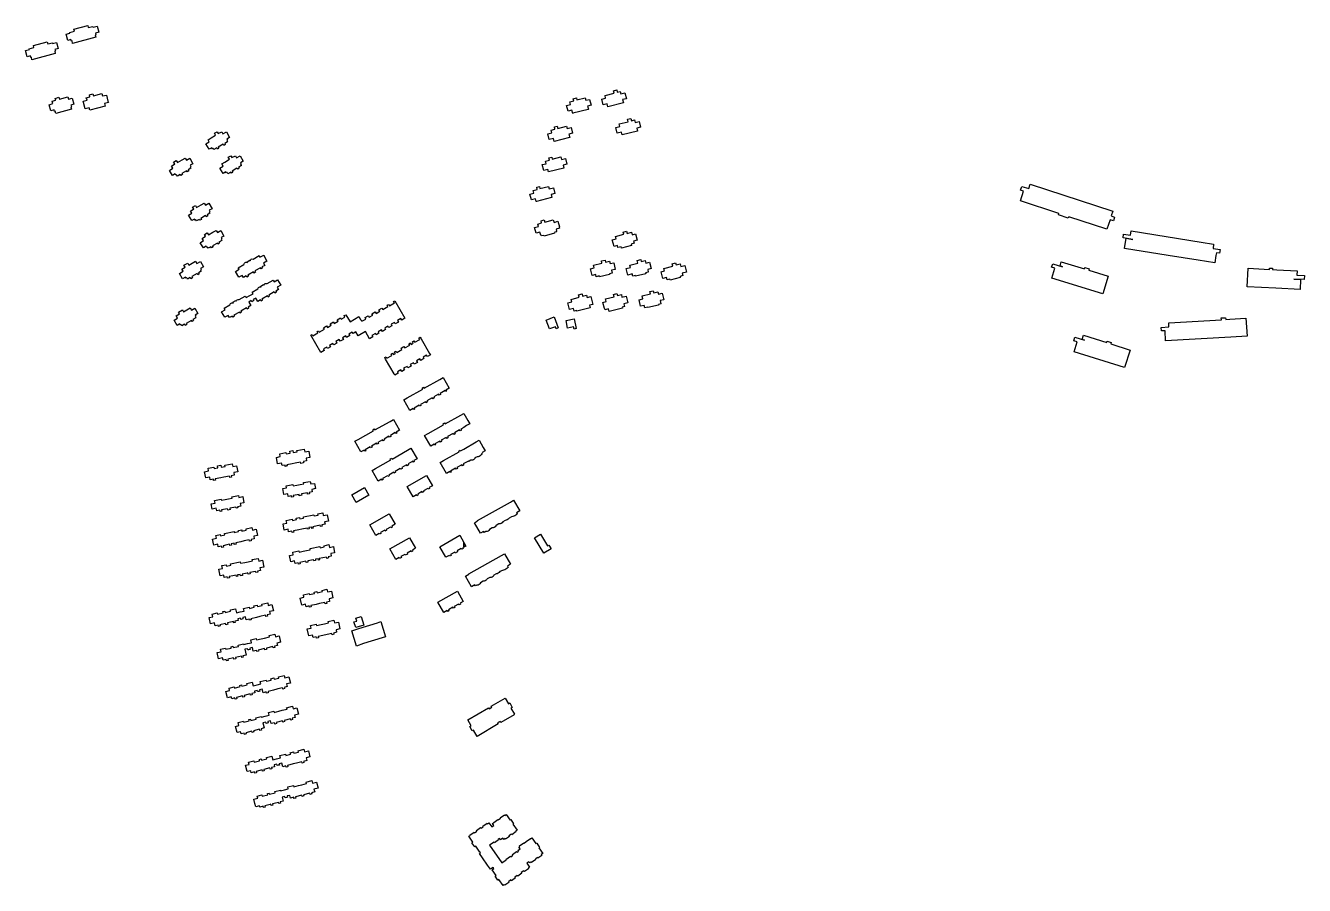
# Model space of a CAD drawing. Header units: inches. Extents: x 115195 to 116766, y 150425 to 152356.
# Drawn here: x 115600 to 116766, y 150425 to 151210 of the extents above; entities that cross this region are included whole.
import ezdxf

# ---------------------------------------------------------------- set-up
doc = ezdxf.new("R2010")
doc.units = ezdxf.units.IN
doc.header["$MEASUREMENT"] = 0
doc.layers.add('DormitoryBuilding', color=7, linetype='Continuous')

msp = doc.modelspace()

# ---------------------------------------------------------------- linework, layer by layer
at = {"layer": 'DormitoryBuilding'}
for points in [[(115643.2, 151193.6), (115642.7, 151195.8), (115642.1, 151195.7), (115641.7, 151197), (115638.9, 151196.3), (115637.3, 151201.9), (115640.8, 151202.8), (115640.6, 151203.5), (115644.9, 151204.7), (115644.5, 151206.5), (115657, 151209.8), (115657.5, 151208), (115661.8, 151209.1), (115662, 151208.4), (115665.5, 151209.4), (115667, 151203.8), (115664.1, 151203), (115664.5, 151201.6), (115663.9, 151201.5), (115664.5, 151199.3)], [(115606.2, 151178.7), (115605.6, 151180.9), (115605, 151180.8), (115604.7, 151182.1), (115601.8, 151181.3), (115600.3, 151187), (115603.9, 151187.9), (115603.7, 151188.6), (115608, 151189.8), (115607.5, 151191.6), (115620, 151194.9), (115620.5, 151193.1), (115624.8, 151194.2), (115625, 151193.5), (115628.5, 151194.4), (115630, 151188.8), (115627.1, 151188), (115627.5, 151186.7), (115626.9, 151186.6), (115627.4, 151184.3)], [(115628, 151129.5), (115627.3, 151131.6), (115626.7, 151131.5), (115626.3, 151132.8), (115623.5, 151131.9), (115621.9, 151137.5), (115625.3, 151138.6), (115624.7, 151140.8), (115627.8, 151141.7), (115627.4, 151143.4), (115630.7, 151144.4), (115631.2, 151142.8), (115638.8, 151144.9), (115639.5, 151142.7), (115642.9, 151143.7), (115644.5, 151138.1), (115641.7, 151137.3), (115642.1, 151136), (115641.5, 151135.8), (115642.1, 151133.6)], [(115652.9, 151140.8), (115656.4, 151141.7), (115655.7, 151144), (115658.9, 151144.9), (115658.5, 151146.5), (115661.8, 151147.4), (115662.4, 151145.8), (115670, 151147.7), (115670.6, 151145.6), (115674, 151146.4), (115675.5, 151140.8), (115675.9, 151139.6), (115672.4, 151138.6), (115673, 151136.4), (115658.8, 151132.6), (115658.2, 151134.8), (115654.7, 151133.9)], [(116110.6, 151143.8), (116111.1, 151141.6), (116114.7, 151142.5), (116116.1, 151137.2), (116112.7, 151136.4), (116113.5, 151133.4), (116113.3, 151133.3), (116099.5, 151129.8), (116099.3, 151129.7), (116098.6, 151132.5), (116095, 151131.6), (116093.6, 151136.9), (116097.2, 151137.8), (116096.6, 151140.1), (116100.2, 151141), (116099.7, 151143), (116102.6, 151143.8), (116103.1, 151141.9)], [(116144.8, 151142.3), (116145.6, 151139.3), (116131.4, 151135.6), (116130.7, 151138.4), (116127, 151137.5), (116125.7, 151142.8), (116129.3, 151143.7), (116128.7, 151146), (116137, 151148.1), (116136.4, 151150.3), (116139.4, 151151.1), (116139.9, 151149.1), (116142.6, 151149.7), (116143.2, 151147.5), (116146.8, 151148.4), (116148.2, 151143.1)], [(116097.7, 151116.8), (116099.1, 151111.5), (116095.7, 151110.6), (116096.5, 151107.6), (116096.3, 151107.6), (116082.4, 151104), (116082.3, 151104), (116081.6, 151106.8), (116077.9, 151105.9), (116076.6, 151111.1), (116080.1, 151112), (116079.5, 151114.3), (116083.1, 151115.2), (116082.6, 151117.3), (116085.2, 151118), (116085.7, 151116), (116093.5, 151118), (116094.1, 151115.9)], [(116159.7, 151122.4), (116161.1, 151117.1), (116157.7, 151116.3), (116158.4, 151113.6), (116158.2, 151113.6), (116144.3, 151110), (116144.2, 151110), (116143.6, 151112.4), (116139.9, 151111.5), (116138.6, 151116.7), (116142.1, 151117.6), (116141.5, 151120), (116149.9, 151122.1), (116149.3, 151124.3), (116152.3, 151125), (116152.8, 151123), (116155.5, 151123.7), (116156.1, 151121.5)], [(115767.7, 151096.9), (115764.8, 151101.8), (115767.8, 151103.6), (115766.7, 151105.6), (115769.5, 151107.3), (115773.6, 151109.8), (115772.5, 151111.6), (115775.1, 151113), (115776, 151111.3), (115779.2, 151113), (115780.3, 151110.9), (115783.5, 151112.7), (115786.3, 151107.7), (115783.8, 151106.3), (115784.4, 151105.2), (115783.8, 151104.8), (115784.4, 151103.8), (115781.9, 151102.3), (115782.4, 151101.4), (115781, 151100.5), (115780.5, 151101.5), (115776.1, 151098.9), (115776.7, 151097.9), (115775.3, 151097), (115774.6, 151098.1), (115772.1, 151096.6), (115771.5, 151097.7), (115770.8, 151097.3), (115770.2, 151098.4)], [(115753, 151083.7), (115750.5, 151082.3), (115751.1, 151081.2), (115750.4, 151080.8), (115751.1, 151079.7), (115748.5, 151078.2), (115749.1, 151077.2), (115747.7, 151076.4), (115747.1, 151077.4), (115742.7, 151074.9), (115743.3, 151073.9), (115741.8, 151073.1), (115741.3, 151074), (115738.8, 151072.5), (115738.1, 151073.6), (115737.5, 151073.3), (115736.9, 151074.4), (115734.4, 151072.9), (115731.5, 151077.7), (115734.5, 151079.6), (115733.3, 151081.6), (115736.3, 151083.5), (115735.3, 151085.2), (115737.8, 151086.8), (115738.8, 151084.9), (115743, 151087.3), (115745.9, 151088.9), (115747, 151086.9), (115750.2, 151088.7)], [(115780.5, 151074.8), (115777.4, 151079.6), (115780.5, 151081.5), (115779.3, 151083.5), (115782.1, 151085.2), (115786.2, 151087.8), (115785, 151089.6), (115787.5, 151091.1), (115788.5, 151089.3), (115791.7, 151091.1), (115792.8, 151089.1), (115796, 151090.9), (115798.8, 151086), (115796.4, 151084.5), (115797, 151083.4), (115796.4, 151083.1), (115797.1, 151082), (115794.6, 151080.5), (115795.1, 151079.6), (115793.8, 151078.7), (115793.1, 151079.6), (115788.8, 151077), (115789.4, 151075.9), (115788, 151075.1), (115787.4, 151076.1), (115784.9, 151074.6), (115784.2, 151075.7), (115783.6, 151075.3), (115783, 151076.3)], [(116089, 151087.7), (116092.6, 151088.6), (116094, 151083.3), (116090.6, 151082.4), (116091.3, 151079.8), (116091.1, 151079.8), (116077.2, 151076.2), (116077.1, 151076.2), (116076.5, 151078.6), (116072.8, 151077.7), (116071.5, 151082.9), (116075, 151083.8), (116074.4, 151086.1), (116078, 151087.1), (116077.5, 151089.1), (116080.1, 151089.8), (116080.6, 151087.8), (116088.4, 151089.9)], [(116081.6, 151061.7), (116082.9, 151056.5), (116079.5, 151055.6), (116080.1, 151053), (116079.9, 151052.9), (116066.1, 151049.4), (116066, 151049.3), (116065.3, 151051.7), (116061.7, 151050.8), (116060.3, 151056.1), (116063.9, 151057), (116063.3, 151059.3), (116066.9, 151060.2), (116066.4, 151062.3), (116068.9, 151062.9), (116069.4, 151061), (116077.3, 151063), (116077.8, 151060.8)], [(116516.3, 151065), (116591.7, 151040.6), (116590.2, 151036.2), (116593.4, 151035.1), (116592.3, 151031.7), (116589.3, 151032.7), (116586.3, 151023.9), (116551.5, 151035.4), (116551.1, 151034.1), (116542.1, 151037.1), (116542.5, 151038.4), (116507.5, 151050), (116510.4, 151058.8), (116507.7, 151059.7), (116508.8, 151063.1), (116515.1, 151061.1)], [(115770.4, 151042.7), (115767.8, 151041.3), (115768.5, 151040.2), (115767.8, 151039.8), (115768.5, 151038.7), (115765.9, 151037.2), (115766.5, 151036.2), (115765.1, 151035.4), (115764.5, 151036.4), (115760.1, 151033.9), (115760.7, 151032.9), (115759.2, 151032.1), (115758.7, 151033), (115756.2, 151031.5), (115755.5, 151032.6), (115754.9, 151032.3), (115754.3, 151033.3), (115751.8, 151031.8), (115748.9, 151036.7), (115751.9, 151038.6), (115750.7, 151040.6), (115753.7, 151042.5), (115752.7, 151044.2), (115755.2, 151045.7), (115756.2, 151043.9), (115760.4, 151046.3), (115763.3, 151047.9), (115764.4, 151045.9), (115767.6, 151047.7)], [(116082.4, 151020.9), (116082.6, 151020.3), (116073.2, 151017.7), (116073, 151018.4), (116070.8, 151017.8), (116070.5, 151018.7), (116070.2, 151018.6), (116069.4, 151021.4), (116065.9, 151020.4), (116064.5, 151025.6), (116068.1, 151026.6), (116067.5, 151028.7), (116070.9, 151029.7), (116070.4, 151031.6), (116073.3, 151032.5), (116073.9, 151030.4), (116081.5, 151032.6), (116082.2, 151030.2), (116085.7, 151031.2), (116087.2, 151026.1), (116086.8, 151026), (116087.1, 151024.9), (116084.2, 151024.1), (116084.6, 151022.7), (116084.3, 151022.6), (116084.6, 151021.5)], [(115781.1, 151017.7), (115778.6, 151016.3), (115779.2, 151015.2), (115778.6, 151014.9), (115779.2, 151013.7), (115776.7, 151012.3), (115777.3, 151011.2), (115775.8, 151010.4), (115775.2, 151011.4), (115770.8, 151008.9), (115771.4, 151007.9), (115769.9, 151007.1), (115769.4, 151008), (115766.9, 151006.6), (115766.3, 151007.6), (115765.7, 151007.3), (115765, 151008.4), (115762.6, 151006.9), (115759.6, 151011.7), (115762.7, 151013.6), (115761.4, 151015.6), (115764.5, 151017.5), (115763.4, 151019.2), (115765.9, 151020.8), (115767, 151018.9), (115771.2, 151021.3), (115774, 151022.9), (115775.2, 151020.9), (115778.3, 151022.7)], [(116156.4, 151019.8), (116157.9, 151014.1), (116154.8, 151013.2), (116155.4, 151011.2), (116152.5, 151010.4), (116152.8, 151009.2), (116143.7, 151006.7), (116143.3, 151008), (116140.5, 151007.3), (116140, 151009.1), (116136.9, 151008.3), (116135.3, 151014.2), (116138.8, 151015.2), (116138.3, 151017.3), (116146, 151019.4), (116145.4, 151021.4), (116148.3, 151022.2), (116148.8, 151020.2), (116152.9, 151021.3), (116153.5, 151019)], [(116608.6, 151022.5), (116672.3, 151012.2), (116683.7, 151010.4), (116683.1, 151006.5), (116689.5, 151005.5), (116688.9, 151002), (116686.2, 151002.5), (116685.8, 151000), (116684.7, 150993.2), (116669.6, 150995.6), (116642.1, 151000), (116602.3, 151006.4), (116603.8, 151015.7), (116610.1, 151014.7), (116601.1, 151016.1), (116601.6, 151019.6), (116608, 151018.6)], [(115817.6, 151000), (115820.4, 150994.9), (115817.2, 150993.1), (115818.4, 150991), (115815.9, 150989.6), (115816.5, 150988.6), (115815.1, 150987.8), (115814.5, 150988.7), (115809.5, 150985.9), (115810.1, 150984.9), (115808.6, 150984), (115808.1, 150985), (115803.1, 150982.1), (115803.6, 150981.2), (115802.2, 150980.3), (115801.6, 150981.3), (115799.1, 150979.9), (115797.9, 150981.9), (115794.8, 150980.1), (115791.9, 150985.5), (115795, 150987.4), (115794.2, 150988.8), (115799.5, 150991.8), (115799.7, 150992.5), (115800.1, 150993.1), (115800.6, 150993.5), (115801.3, 150993.8), (115802, 150993.8), (115802.7, 150993.7), (115802.3, 150994.3), (115804.8, 150995.8), (115805.2, 150995.2), (115805.5, 150996), (115806.2, 150996.6), (115807.1, 150996.9), (115808, 150996.8), (115813.3, 150999.9), (115814.1, 150998.5), (115816.9, 151000), (115817.5, 151000.3)], [(115760, 150988.2), (115760.6, 150987.2), (115760, 150986.8), (115760.6, 150985.7), (115758.1, 150984.3), (115758.7, 150983.2), (115757.3, 150982.4), (115756.7, 150983.5), (115751.9, 150980.7), (115752.5, 150979.6), (115751.1, 150978.8), (115750.5, 150979.9), (115747.9, 150978.4), (115747.3, 150979.6), (115746.7, 150979.2), (115746.1, 150980.2), (115743.5, 150978.8), (115740.7, 150983.7), (115743.9, 150985.6), (115742.7, 150987.5), (115745.8, 150989.3), (115744.8, 150991.1), (115748.3, 150993.1), (115749.3, 150991.3), (115755.3, 150994.8), (115756.5, 150992.8), (115759.7, 150994.6), (115762.5, 150989.7)], [(116136.7, 150993.4), (116138.1, 150987.3), (116134.7, 150986.5), (116135.2, 150984), (116132.8, 150983.4), (116132.9, 150982.8), (116123.6, 150980.6), (116123.4, 150981.3), (116120.7, 150980.6), (116120.2, 150982.7), (116116.9, 150981.9), (116115.6, 150987.9), (116118.7, 150988.6), (116118.1, 150991.1), (116125.9, 150993), (116125.4, 150995.1), (116128.7, 150995.8), (116129.2, 150993.8), (116132.8, 150994.7), (116133.3, 150992.6)], [(116165.3, 150995.5), (116166, 150992.9), (116169.4, 150993.8), (116170.8, 150988), (116167.6, 150987.2), (116168.2, 150984.7), (116165.7, 150984.1), (116165.9, 150983.3), (116156.6, 150981), (116156.5, 150981.7), (116154, 150981), (116153.5, 150983.2), (116149.5, 150982.2), (116148, 150988.1), (116151.8, 150989.1), (116151.3, 150991.3), (116158.7, 150993.1), (116158.1, 150995.5), (116161.4, 150996.3), (116161.8, 150994.6)], [(116199.2, 150983.8), (116199.8, 150981.6), (116197.1, 150980.8), (116197.3, 150979.9), (116188.2, 150977.4), (116187.9, 150978.5), (116185.4, 150977.8), (116184.8, 150980), (116181.5, 150979.1), (116179.8, 150985.1), (116183, 150986), (116182.4, 150988.2), (116190.4, 150990.3), (116189.8, 150992.4), (116192.9, 150993.2), (116193.5, 150991.4), (116197.2, 150992.4), (116197.8, 150990), (116201.4, 150990.9), (116203, 150984.8)], [(116544.7, 150994.3), (116565.9, 150987.8), (116566.3, 150989.1), (116570.2, 150987.9), (116569.8, 150986.6), (116587.4, 150981.2), (116582.5, 150965), (116536.2, 150979.3), (116539, 150988.3), (116535.9, 150989.3), (116536.9, 150992.5), (116545.9, 150989.8), (116543.6, 150990.5)], [(115830.1, 150977.9), (115833, 150972.8), (115829.8, 150971), (115831, 150968.9), (115828.5, 150967.5), (115829.1, 150966.5), (115827.6, 150965.7), (115827.1, 150966.7), (115822.1, 150963.8), (115822.6, 150962.8), (115821.5, 150962.1), (115820.9, 150963.1), (115815.9, 150960.2), (115816.5, 150959.3), (115815.1, 150958.4), (115814.5, 150959.4), (115812, 150958), (115810.2, 150961.1), (115807.9, 150959.8), (115808.5, 150958.8), (115807.6, 150958.2), (115806.7, 150957.8), (115806.2, 150958.8), (115803.9, 150957.5), (115805.7, 150954.4), (115803.2, 150952.9), (115803.7, 150952), (115802.3, 150951.1), (115801.7, 150952.1), (115796.7, 150949.3), (115797.3, 150948.3), (115795.8, 150947.4), (115795.3, 150948.4), (115790.3, 150945.6), (115790.8, 150944.6), (115789.4, 150943.7), (115788.8, 150944.7), (115786.3, 150943.3), (115785.1, 150945.4), (115782, 150943.6), (115779.1, 150948.7), (115782.2, 150950.5), (115781.4, 150951.9), (115786.6, 150954.9), (115786.8, 150955.5), (115787.2, 150956.1), (115787.8, 150956.5), (115788.4, 150956.8), (115789.1, 150956.9), (115789.8, 150956.7), (115789.4, 150957.4), (115792, 150958.8), (115792.3, 150958.2), (115792.7, 150959), (115793.4, 150959.6), (115794.3, 150959.9), (115795.2, 150959.8), (115800.7, 150963), (115801.5, 150961.6), (115804.7, 150963.4), (115807.8, 150965.1), (115807, 150966.6), (115812.1, 150969.5), (115812.3, 150970.2), (115812.7, 150970.8), (115813.2, 150971.2), (115813.9, 150971.5), (115814.6, 150971.5), (115815.3, 150971.4), (115814.9, 150972), (115817.4, 150973.5), (115817.8, 150972.8), (115818.2, 150973.7), (115818.9, 150974.3), (115819.7, 150974.6), (115820.6, 150974.5), (115826.1, 150977.6), (115827, 150976.1)], [(116737.5, 150988.3), (116737.5, 150987.1), (116741.2, 150986.9), (116759.8, 150985.9), (116759.6, 150982), (116766.5, 150981.6), (116766.3, 150978), (116756.8, 150978.5), (116763, 150978.1), (116762.5, 150968.9), (116740.3, 150970.2), (116714.2, 150971.4), (116715.1, 150988.3), (116734.5, 150987.2), (116734.6, 150988.5)], [(116177.4, 150964.7), (116180.8, 150965.5), (116182.3, 150959.6), (116178.9, 150958.8), (116179.6, 150955.9), (116177.4, 150955.4), (116177.6, 150954.8), (116167.9, 150952.4), (116167.8, 150952.9), (116165.1, 150952.2), (116164.5, 150954.5), (116161.1, 150953.7), (116159.7, 150959.6), (116163.2, 150960.5), (116162.6, 150963.1), (116170.1, 150964.9), (116169.5, 150967.1), (116172.7, 150967.9), (116173.2, 150965.8), (116176.9, 150966.7)], [(115888.1, 150941.8), (115891.6, 150943.8), (115890.8, 150945.1), (115892.4, 150946), (115896.2, 150939.5), (115904.2, 150944.2), (115905.9, 150941.1), (115906.4, 150941.3), (115907.1, 150940), (115910.6, 150942), (115909.9, 150943.3), (115912.8, 150944.9), (115913.5, 150943.6), (115917, 150945.6), (115916.2, 150946.9), (115919.1, 150948.5), (115919.9, 150947.2), (115923.3, 150949.2), (115922.5, 150950.5), (115925.3, 150952), (115926.1, 150950.7), (115930.8, 150953.4), (115930, 150954.7), (115931.3, 150955.4), (115932.1, 150954.1), (115936.6, 150956.7), (115935.9, 150958), (115937.2, 150958.7), (115946.2, 150942.7), (115943.4, 150941.1), (115942.6, 150942.4), (115939.6, 150940.7), (115940.3, 150939.3), (115937.5, 150937.7), (115936.7, 150939), (115933.7, 150937.2), (115934.4, 150935.9), (115931.6, 150934.2), (115930.8, 150935.6), (115927.8, 150933.8), (115928.5, 150932.5), (115925.7, 150930.8), (115924.9, 150932.1), (115921.9, 150930.4), (115922.6, 150929), (115920.1, 150927.5), (115919.3, 150928.9), (115916.2, 150927.1), (115917, 150925.7), (115913.9, 150923.9), (115910.2, 150930.5), (115903.6, 150926.8), (115901.6, 150930.3), (115899, 150928.7), (115898.2, 150930.1), (115895.2, 150928.3), (115895.9, 150927), (115893.1, 150925.3), (115892.3, 150926.6), (115889.3, 150924.9), (115890.1, 150923.5), (115887.2, 150921.8), (115886.4, 150923.2), (115883.4, 150921.4), (115884.2, 150920.1), (115881.3, 150918.4), (115880.5, 150919.7), (115877.5, 150918), (115878.3, 150916.6), (115875.7, 150915.1), (115874.9, 150916.4), (115871.9, 150914.7), (115872.7, 150913.3), (115869.6, 150911.5), (115860.4, 150927.2), (115861.6, 150928), (115862.4, 150926.7), (115866.9, 150929.3), (115866.1, 150930.6), (115867.4, 150931.4), (115868.2, 150930.1), (115872.8, 150932.8), (115872.1, 150934.1), (115874.8, 150935.7), (115875.6, 150934.4), (115879, 150936.4), (115878.2, 150937.7), (115881.1, 150939.4), (115881.8, 150938.1), (115885.3, 150940.1), (115884.5, 150941.4), (115887.4, 150943.1)], [(116104.6, 150964.1), (116107.8, 150964.9), (116108.3, 150962.8), (116111.8, 150963.7), (116112.3, 150961.7), (116115.9, 150962.6), (116117.7, 150955.4), (116114.5, 150954.6), (116115.2, 150952.2), (116103.1, 150949.1), (116102.9, 150949.9), (116100.5, 150949.3), (116099.9, 150951.7), (116096.3, 150950.8), (116094.8, 150956.7), (116098.3, 150957.6), (116097.7, 150960), (116105.2, 150961.9)], [(116147.9, 150962.9), (116149.4, 150956.7), (116146, 150955.9), (116146.6, 150953.6), (116144.3, 150953), (116144.6, 150951.9), (116132.6, 150948.9), (116132, 150951.2), (116128.8, 150950.5), (116128.6, 150951.6), (116128.2, 150951.5), (116126.8, 150957.2), (116129.9, 150957.9), (116129.3, 150960.4), (116136.9, 150962.3), (116136.4, 150964.5), (116139.6, 150965.2), (116140.1, 150963.4), (116143.6, 150964.3), (116144.1, 150962.1)], [(115755, 150945.6), (115755.6, 150944.6), (115754.9, 150944.2), (115755.6, 150943.1), (115753, 150941.6), (115753.6, 150940.6), (115752.3, 150939.8), (115751.7, 150940.8), (115746.8, 150938), (115747.4, 150937), (115746, 150936.2), (115745.4, 150937.2), (115742.9, 150935.8), (115742.3, 150936.9), (115741.6, 150936.5), (115741, 150937.6), (115738.5, 150936.1), (115735.7, 150941.1), (115738.8, 150942.9), (115737.7, 150944.9), (115740.8, 150946.7), (115739.8, 150948.4), (115743.3, 150950.4), (115744.3, 150948.7), (115750.3, 150952.2), (115751.5, 150950.2), (115754.6, 150952), (115757.5, 150947)], [(116078, 150933), (116075, 150941.1), (116082.4, 150943.9), (116086.1, 150933.9), (116084.2, 150933.2), (116083.5, 150935)], [(116094.6, 150933.8), (116093.2, 150940.8), (116100.7, 150942.3), (116102.5, 150933.3), (116100.5, 150932.9), (116100.1, 150934.9)], [(116694.6, 150943.2), (116694.7, 150941.7), (116698.5, 150941.9), (116713.1, 150942.9), (116714.1, 150926.3), (116699.5, 150925.5), (116639.9, 150922), (116639.4, 150931.4), (116636.1, 150931.2), (116635.9, 150934.4), (116642.9, 150934.8), (116642.7, 150938.6), (116690.7, 150941.4), (116690.6, 150943)], [(115937.1, 150890.7), (115936.4, 150892), (115928.6, 150905.5), (115927.9, 150906.8), (115929.2, 150907.5), (115929.9, 150906.2), (115934.4, 150908.8), (115933.7, 150910.1), (115935, 150910.9), (115935.7, 150909.6), (115937.7, 150910.7), (115936.9, 150912), (115938.2, 150912.8), (115939, 150911.5), (115943.5, 150914.1), (115942.8, 150915.4), (115945.4, 150916.9), (115946.1, 150915.6), (115950.6, 150918.2), (115949.9, 150919.5), (115951.2, 150920.2), (115951.9, 150918.9), (115953.9, 150920), (115953.2, 150921.3), (115954.5, 150922.1), (115955.2, 150920.8), (115959.7, 150923.4), (115959, 150924.7), (115960.3, 150925.4), (115961, 150924.1), (115968.8, 150910.7), (115969.5, 150909.3), (115966.7, 150907.7), (115965.9, 150909), (115962.8, 150907.3), (115963.6, 150905.9), (115960.8, 150904.3), (115960, 150905.6), (115956.9, 150903.9), (115957.7, 150902.5), (115954.8, 150900.9), (115954.1, 150902.2), (115951, 150900.5), (115951.8, 150899.1), (115948.9, 150897.5), (115948.2, 150898.8), (115945.1, 150897.1), (115945.9, 150895.7), (115943.3, 150894.2), (115942.5, 150895.6), (115939.5, 150893.8), (115940.2, 150892.5)], [(116565, 150927.2), (116586.2, 150920.5), (116586.6, 150921.7), (116590.3, 150920.5), (116589.9, 150919.3), (116607.5, 150913.7), (116602.4, 150897.7), (116556.4, 150912.2), (116559.2, 150921.1), (116556.3, 150922.1), (116557.1, 150925.4), (116566, 150922.6), (116563.8, 150923.3)], [(115981.1, 150888.7), (115986.6, 150878.9), (115983.6, 150877.1), (115984.1, 150876.3), (115983.3, 150875.8), (115982.8, 150876.7), (115978.3, 150874.1), (115978.8, 150873.3), (115977.5, 150872.5), (115977, 150873.4), (115972.5, 150870.9), (115973, 150870), (115971.7, 150869.2), (115971.2, 150870.1), (115966.2, 150867.3), (115966.7, 150866.4), (115965.4, 150865.7), (115964.9, 150866.6), (115960.4, 150864), (115960.9, 150863.1), (115959.6, 150862.4), (115959.1, 150863.3), (115954.6, 150860.7), (115955.1, 150859.8), (115954.3, 150859.4), (115953.8, 150860.3), (115950.7, 150858.5), (115945.2, 150868.4), (115948.2, 150870.1), (115962.5, 150878.1), (115962, 150879), (115963.3, 150879.8), (115963.8, 150878.9), (115978, 150886.9)], [(115935.8, 150850.3), (115941.3, 150840.5), (115938.3, 150838.8), (115938.8, 150837.9), (115938, 150837.5), (115937.5, 150838.4), (115933, 150835.8), (115933.5, 150834.9), (115932.2, 150834.2), (115931.7, 150835.1), (115927.2, 150832.5), (115927.7, 150831.7), (115926.4, 150830.9), (115925.9, 150831.8), (115921.6, 150829.4), (115922.1, 150828.5), (115920.8, 150827.8), (115920.3, 150828.7), (115915.8, 150826.1), (115916.3, 150825.2), (115915, 150824.5), (115914.5, 150825.4), (115910, 150822.8), (115910.5, 150821.9), (115909.7, 150821.5), (115909.2, 150822.4), (115906.1, 150820.7), (115900.6, 150830.5), (115903.6, 150832.2), (115917.5, 150840), (115917, 150840.9), (115918.3, 150841.7), (115918.8, 150840.8), (115932.7, 150848.6)], [(116005.3, 150846.5), (116002.5, 150844.8), (116000, 150843.1), (115997.3, 150841.5), (115997.8, 150840.7), (115996.5, 150840), (115996, 150840.8), (115991.5, 150838.3), (115992, 150837.4), (115990.7, 150836.7), (115990.2, 150837.5), (115985.2, 150834.7), (115985.7, 150833.8), (115984.4, 150833.1), (115983.9, 150834), (115979.4, 150831.4), (115979.9, 150830.5), (115978.6, 150829.8), (115978.1, 150830.7), (115973.6, 150828.1), (115974.1, 150827.3), (115973.3, 150826.8), (115972.8, 150827.7), (115969.8, 150826), (115964.2, 150835.8), (115967.3, 150837.5), (115981.5, 150845.5), (115981, 150846.4), (115982.3, 150847.2), (115982.8, 150846.3), (115997.1, 150854.3), (115999.9, 150855.9), (116000, 150855.7), (116003.7, 150849.5)], [(116013.8, 150831.4), (116017.7, 150824.8), (116019.3, 150821.8), (116016.7, 150820.2), (116017, 150819.8), (116016, 150819.1), (116016.3, 150818.5), (116015.6, 150817.8), (116014.8, 150817.2), (116013.9, 150816.7), (116013, 150816.3), (116012, 150816.3), (116010.1, 150815.3), (116010, 150814.9), (116009.8, 150814.5), (116009.5, 150814), (116009.1, 150813.7), (116008.6, 150813.4), (116008.1, 150813.2), (116007.6, 150813.1), (116006.5, 150813.3), (116004.7, 150812.2), (116004.4, 150812), (116004.2, 150812.4), (116000, 150810.1), (115999.5, 150809.9), (116000, 150809), (115998.7, 150808.2), (115998.2, 150809.1), (115993.7, 150806.6), (115994.2, 150805.7), (115992.9, 150805), (115992.4, 150805.8), (115987.9, 150803.3), (115988.4, 150802.4), (115987.6, 150802), (115987.1, 150802.8), (115984.1, 150801.1), (115978.4, 150811.2), (115981.4, 150812.9), (115995.7, 150820.9), (115995.3, 150821.6), (115996.6, 150822.3), (115997, 150821.7), (116000, 150823.4), (116011.2, 150830), (116011.3, 150829.9)], [(115846.2, 150810.6), (115843.4, 150810), (115838.7, 150809.1), (115838.9, 150808), (115837.2, 150807.6), (115837, 150808.8), (115834.2, 150808.3), (115833.7, 150810.6), (115830.2, 150809.9), (115829, 150815.8), (115832.6, 150816.5), (115832.1, 150819), (115837.8, 150820.1), (115838.1, 150818.9), (115841.6, 150819.6), (115841.2, 150821.4), (115844.1, 150822), (115844.4, 150820.1), (115848, 150820.8), (115847.7, 150822), (115854.5, 150823.3), (115855, 150820.8), (115858.5, 150821.5), (115859.6, 150815.6), (115856.1, 150815), (115856.6, 150812.6), (115853.7, 150812.1), (115853.9, 150810.9), (115851.2, 150810.3), (115851, 150811.5)], [(115957.4, 150814.6), (115954.3, 150812.8), (115954.8, 150812), (115954, 150811.5), (115953.6, 150812.4), (115949.1, 150809.8), (115949.5, 150809), (115948.3, 150808.2), (115947.8, 150809.1), (115943.3, 150806.5), (115943.8, 150805.6), (115942.5, 150804.9), (115942, 150805.7), (115937.3, 150803), (115937.8, 150802.2), (115936.5, 150801.5), (115936.1, 150802.3), (115931.5, 150799.7), (115932, 150798.9), (115930.8, 150798.2), (115930.3, 150799), (115925.8, 150796.4), (115926.3, 150795.6), (115925.5, 150795.1), (115925, 150795.9), (115922, 150794.2), (115916.3, 150803.8), (115919.4, 150805.5), (115933.4, 150813.6), (115932.9, 150814.5), (115934.2, 150815.2), (115934.7, 150814.3), (115948.7, 150822.4), (115951.7, 150824.1)], [(115781.1, 150797.7), (115778.3, 150797.2), (115773.2, 150796.2), (115773.4, 150795), (115771.8, 150794.7), (115771.6, 150795.9), (115768.7, 150795.3), (115768.3, 150797.7), (115764.7, 150797), (115763.6, 150802.7), (115767.2, 150803.4), (115766.7, 150805.8), (115772.1, 150806.8), (115772.3, 150805.7), (115775.8, 150806.3), (115775.5, 150808.2), (115778.3, 150808.7), (115778.7, 150806.9), (115782.2, 150807.5), (115782, 150808.7), (115788.7, 150810), (115789.2, 150807.5), (115792.7, 150808.2), (115793.8, 150802.6), (115790.3, 150801.9), (115790.7, 150799.5), (115787.9, 150799), (115788.1, 150797.8), (115786.5, 150797.5), (115786.3, 150798.7)], [(115847.7, 150790.4), (115850.6, 150790.9), (115854.1, 150791.6), (115853.9, 150792.8), (115859.9, 150793.9), (115860.4, 150791.5), (115863.7, 150792.1), (115864.7, 150787.3), (115861.3, 150786.6), (115861.7, 150784.3), (115858.9, 150783.7), (115859.1, 150782.6), (115857.5, 150782.2), (115857.3, 150783.4), (115851.9, 150782.4), (115852.1, 150781.2), (115849.9, 150780.8), (115849.7, 150782), (115844.3, 150781), (115844.5, 150779.8), (115842.9, 150779.5), (115842.7, 150780.7), (115839.8, 150780.1), (115839.4, 150782.4), (115835.9, 150781.8), (115834.8, 150787.4), (115838.3, 150788.1), (115838, 150789.7), (115844, 150790.9), (115844.2, 150789.7)], [(115948.3, 150789.3), (115965.9, 150799.4), (115971.3, 150789.9), (115968.3, 150788.2), (115968.7, 150787.4), (115967.4, 150786.7), (115967, 150787.5), (115963.1, 150785.3), (115963.6, 150784.5), (115962.3, 150783.7), (115961.8, 150784.5), (115958, 150782.3), (115958.4, 150781.5), (115957.1, 150780.8), (115956.7, 150781.6), (115953.7, 150779.9)], [(115782.4, 150777.3), (115785.3, 150777.9), (115788.8, 150778.6), (115788.5, 150779.8), (115794.5, 150781), (115794.9, 150779.3), (115798.4, 150780.1), (115799.5, 150774.4), (115796, 150773.7), (115796.5, 150771.3), (115793.6, 150770.8), (115793.9, 150769.6), (115792.3, 150769.3), (115792, 150770.4), (115786.6, 150769.4), (115786.9, 150768.2), (115784.7, 150767.7), (115784.4, 150768.9), (115779, 150767.8), (115779.3, 150766.7), (115777.7, 150766.3), (115777.4, 150767.5), (115774.6, 150766.9), (115774.1, 150769.3), (115770.5, 150768.6), (115769.5, 150773.3), (115773.1, 150774.1), (115772.6, 150776.5), (115778.7, 150777.7), (115778.9, 150776.6)], [(115901.9, 150774.7), (115897.9, 150781.6), (115909.3, 150788.2), (115913.3, 150781.3)], [(116034, 150755.3), (116033, 150755), (116031.8, 150755.1), (116029.5, 150753.7), (116029.2, 150753.3), (116028.6, 150752.5), (116027.7, 150751.9), (116026.8, 150751.6), (116025.9, 150751.6), (116023.4, 150750.1), (116022.9, 150749.2), (116022.1, 150748.5), (116021.1, 150748.2), (116020.1, 150748.1), (116018.5, 150747.3), (116018, 150748.2), (116015.2, 150746.6), (116009.6, 150756.1), (116012.5, 150757.9), (116012.4, 150758.1), (116042.4, 150775), (116045.4, 150776.6), (116050.9, 150766.9), (116047.9, 150765.3), (116048.5, 150764.2), (116048.2, 150763.8), (116047.4, 150763.1), (116046.5, 150762.5), (116045.5, 150762), (116044.5, 150761.7), (116043.4, 150761.5), (116041.2, 150760.3), (116040.5, 150759.4), (116039.6, 150758.8), (116038.7, 150758.4), (116037.6, 150758.3), (116035.4, 150757.1), (116034.9, 150756)], [(115852.4, 150750.4), (115849.4, 150749.8), (115844.7, 150748.8), (115844.9, 150747.6), (115843.3, 150747.3), (115843.1, 150748.5), (115840.2, 150747.9), (115839.7, 150750.3), (115836.2, 150749.5), (115835.1, 150755.2), (115838.6, 150755.9), (115838.1, 150758.3), (115843.4, 150759.4), (115843.6, 150758.2), (115847.3, 150759), (115847, 150760.2), (115850, 150760.8), (115850.3, 150759.6), (115853.9, 150760.3), (115853.7, 150761.5), (115863.2, 150763.5), (115863.4, 150762.3), (115867.1, 150763), (115866.8, 150764.2), (115871.3, 150765.1), (115871.8, 150762.7), (115875.3, 150763.4), (115876.5, 150757.7), (115872.9, 150757), (115873.4, 150754.7), (115870.6, 150754.1), (115870.8, 150752.9), (115869.2, 150752.6), (115869, 150753.8), (115862.4, 150752.4), (115862.7, 150751.3), (115861.5, 150751), (115861.3, 150752.2), (115858.7, 150751.7), (115858.9, 150750.5), (115857.3, 150750.2), (115857.1, 150751.3)], [(115914.3, 150754.1), (115931.9, 150764.2), (115937.3, 150754.7), (115934.3, 150753), (115934.7, 150752.2), (115933.4, 150751.5), (115933, 150752.2), (115929.1, 150750), (115929.6, 150749.3), (115928.3, 150748.5), (115927.8, 150749.3), (115924, 150747.1), (115924.4, 150746.3), (115923.1, 150745.6), (115922.7, 150746.3), (115919.7, 150744.6)], [(115799.7, 150739.5), (115796.7, 150738.8), (115792, 150737.8), (115792.3, 150736.6), (115790.6, 150736.2), (115790.4, 150737.4), (115787.8, 150736.8), (115788.1, 150735.6), (115786.5, 150735.3), (115786.2, 150736.5), (115784, 150736), (115780.5, 150735.2), (115780.8, 150734), (115779.2, 150733.7), (115778.9, 150734.8), (115776.1, 150734.2), (115775.6, 150736.6), (115772, 150735.8), (115770.8, 150741.3), (115774.3, 150742.1), (115773.8, 150744.5), (115777.7, 150745.4), (115778, 150744.2), (115782, 150745.1), (115781.7, 150746.3), (115790.4, 150748.2), (115790.6, 150747.1), (115794.6, 150748), (115794.4, 150749.1), (115797.4, 150749.8), (115797.6, 150748.6), (115801.6, 150749.5), (115801.4, 150750.7), (115806.6, 150751.9), (115807.2, 150749.4), (115810.5, 150750.2), (115811.8, 150744.6), (115808.4, 150743.9), (115808.9, 150741.5), (115806, 150740.9), (115806.2, 150739.7), (115804.6, 150739.3), (115804.3, 150740.5)], [(115978, 150734.3), (115996.2, 150744.7), (116000, 150738), (116000, 150733.9), (115999, 150733.3), (115999.4, 150732.7), (115998.1, 150731.9), (115997.6, 150732.7), (115993.8, 150730.5), (115994.2, 150729.7), (115992.2, 150728.5), (115991.7, 150729.3), (115987.9, 150727.1), (115988.3, 150726.3), (115987, 150725.6), (115986.6, 150726.4), (115983.6, 150724.6)], [(116069.8, 150745.8), (116076.4, 150735.1), (116077.4, 150735.7), (116079.5, 150732.3), (116073, 150728.3), (116064.3, 150742.4)], [(115853.4, 150730.1), (115856.4, 150730.7), (115860, 150731.5), (115859.8, 150732.7), (115868.8, 150734.5), (115869.1, 150733.3), (115872.7, 150734.1), (115872.5, 150735.2), (115876.9, 150736.2), (115877.4, 150733.7), (115881, 150734.4), (115882.1, 150728.8), (115878.6, 150728.1), (115879.1, 150725.7), (115876.2, 150725.1), (115876.5, 150724), (115874.9, 150723.6), (115874.6, 150724.8), (115868.1, 150723.5), (115868.3, 150722.3), (115867.4, 150722.1), (115867.2, 150723.3), (115864.6, 150722.8), (115864.8, 150721.6), (115863.2, 150721.3), (115862.9, 150722.4), (115857.6, 150721.3), (115857.8, 150720.2), (115856.2, 150719.8), (115855.9, 150721), (115850.5, 150719.9), (115850.8, 150718.7), (115849.2, 150718.4), (115848.9, 150719.6), (115846.1, 150719), (115845.6, 150721.3), (115842.1, 150720.6), (115840.9, 150726.3), (115844.4, 150727), (115843.9, 150729.4), (115849.5, 150730.6), (115849.8, 150729.4)], [(115956, 150732.9), (115953.1, 150731.2), (115953.6, 150730.4), (115952.3, 150729.7), (115951.8, 150730.5), (115948.2, 150728.4), (115948.6, 150727.6), (115946.6, 150726.5), (115946.2, 150727.3), (115942.5, 150725.2), (115943, 150724.4), (115941.4, 150723.5), (115941, 150724.3), (115938, 150722.6), (115932.5, 150732.3), (115950.5, 150742.5)], [(116001.8, 150734.9), (116000, 150733.9), (116000, 150738)], [(115800.4, 150720), (115803.4, 150720.6), (115807.4, 150721.4), (115807.1, 150722.6), (115812.4, 150723.6), (115812.9, 150721.2), (115816.4, 150721.9), (115817.7, 150715.7), (115814.1, 150715), (115814.6, 150712.7), (115811.8, 150712.1), (115812, 150710.9), (115810.4, 150710.6), (115810.1, 150711.8), (115804.8, 150710.7), (115805, 150709.5), (115803.4, 150709.2), (115803.1, 150710.4), (115802.3, 150710.2), (115797.7, 150709.3), (115798, 150708.1), (115796.4, 150707.8), (115796.1, 150709), (115793.5, 150708.5), (115793.8, 150707.3), (115792.7, 150707.1), (115792.5, 150708.3), (115789.4, 150707.7), (115785.9, 150707), (115786.2, 150705.8), (115784.6, 150705.5), (115784.3, 150706.7), (115781.5, 150706.1), (115781, 150708.4), (115777.9, 150707.8), (115776.6, 150713.9), (115779.8, 150714.5), (115779.3, 150717), (115783.3, 150717.8), (115783.5, 150716.6), (115787.5, 150717.4), (115787.3, 150718.6), (115796.1, 150720.4), (115796.3, 150719.2)], [(116025.8, 150706.5), (116024.8, 150706.2), (116023.6, 150706.2), (116021.3, 150704.9), (116021, 150704.4), (116020.4, 150703.7), (116019.5, 150703.1), (116018.6, 150702.8), (116017.7, 150702.8), (116015.2, 150701.3), (116014.7, 150700.4), (116013.9, 150699.7), (116012.9, 150699.3), (116011.9, 150699.3), (116010.6, 150698.6), (116010, 150699.6), (116007, 150697.8), (116001.4, 150707.3), (116004.6, 150709.2), (116004.5, 150709.4), (116034.2, 150726.2), (116037.2, 150727.8), (116042.6, 150718.3), (116039.7, 150716.5), (116040.3, 150715.4), (116039.9, 150715), (116039.2, 150714.3), (116038.3, 150713.7), (116037.3, 150713.2), (116036.2, 150712.9), (116035.2, 150712.7), (116032.9, 150711.5), (116032.3, 150710.6), (116031.4, 150710), (116030.4, 150709.6), (116029.4, 150709.5), (116027.2, 150708.3), (116026.7, 150707.2)], [(115868.5, 150682.3), (115865.3, 150681.6), (115860.6, 150680.5), (115860.9, 150679.4), (115859.3, 150679), (115859, 150680.2), (115856.2, 150679.5), (115855.7, 150681.8), (115852.2, 150681), (115850.7, 150687.3), (115854.2, 150688.1), (115853.7, 150690.5), (115858.9, 150691.7), (115859.2, 150690.6), (115863.9, 150691.6), (115863.6, 150692.8), (115866, 150693.4), (115866.3, 150692.2), (115871, 150693.3), (115870.7, 150694.4), (115875.1, 150695.4), (115875.7, 150693), (115879.2, 150693.8), (115880.6, 150687.5), (115877.1, 150686.7), (115877.6, 150684.4), (115874.8, 150683.8), (115875.1, 150682.6), (115873.5, 150682.2), (115873.2, 150683.4)], [(115976.4, 150683.8), (115994.1, 150693.8), (115999.5, 150684.4), (115996.5, 150682.7), (115996.9, 150681.9), (115995.6, 150681.1), (115995.2, 150681.9), (115991.3, 150679.7), (115991.8, 150678.9), (115990.5, 150678.2), (115990, 150679), (115986.1, 150676.8), (115986.6, 150676), (115985.3, 150675.2), (115984.8, 150676), (115981.8, 150674.3)], [(115813.9, 150670.5), (115811, 150669.8), (115805.8, 150668.6), (115806.1, 150667.5), (115804.5, 150667.1), (115804.2, 150668.3), (115801.4, 150667.6), (115800.8, 150670.2), (115798.3, 150669.6), (115798.5, 150668.4), (115797.6, 150668.2), (115796.6, 150668), (115796.3, 150669.1), (115793.8, 150668.6), (115794.2, 150666.9), (115791.3, 150666.3), (115791.6, 150665.1), (115790, 150664.8), (115789.8, 150665.9), (115784.4, 150664.7), (115784.7, 150663.5), (115782.9, 150663.1), (115782.7, 150664.3), (115777.5, 150663.1), (115777.8, 150662), (115776.2, 150661.6), (115775.9, 150662.8), (115773.1, 150662.1), (115772.5, 150664.8), (115769.1, 150664), (115767.9, 150669.6), (115771.2, 150670.4), (115770.6, 150672.8), (115775, 150673.8), (115775.2, 150672.6), (115780.5, 150673.9), (115780.2, 150675), (115782.1, 150675.5), (115782.4, 150674.3), (115787.3, 150675.4), (115787.1, 150676.6), (115791.7, 150677.7), (115792.6, 150673.9), (115796.1, 150674.7), (115799.6, 150675.5), (115799, 150678), (115804.3, 150679.2), (115804.6, 150678), (115808.9, 150679), (115808.6, 150680.2), (115811.5, 150680.8), (115811.7, 150679.6), (115816.1, 150680.6), (115815.8, 150681.8), (115821.1, 150683), (115821.6, 150680.6), (115825, 150681.4), (115826.3, 150675.8), (115822.9, 150675), (115823.4, 150672.7), (115820.6, 150672), (115820.9, 150670.8), (115819.3, 150670.5), (115819.1, 150671.7)], [(115870, 150663.4), (115872.8, 150664), (115876.5, 150664.8), (115876.3, 150666), (115881.5, 150667.2), (115882.1, 150664.7), (115885.7, 150665.5), (115887, 150659.3), (115883.5, 150658.5), (115884, 150656.2), (115881.2, 150655.5), (115881.4, 150654.4), (115879.8, 150654), (115879.6, 150655.2), (115867, 150652.4), (115867.3, 150651.2), (115865.7, 150650.8), (115865.4, 150652), (115862.6, 150651.4), (115862.1, 150653.7), (115858.6, 150653), (115857.2, 150659.2), (115860.7, 150660), (115860.1, 150662.4), (115865.4, 150663.6), (115865.7, 150662.4)], [(115908.5, 150645.8), (115902.1, 150643.5), (115897.7, 150657.4), (115904.3, 150659.7), (115921.1, 150664.9), (115924.3, 150665.9), (115928.6, 150652), (115925.4, 150651)], [(115902.3, 150666.4), (115901.5, 150669), (115906.5, 150670.5), (115908.8, 150662.8), (115901.4, 150660.5), (115899.8, 150665.7)], [(115815.3, 150650.2), (115818.2, 150650.9), (115822.7, 150651.9), (115822.4, 150653.2), (115827.7, 150654.4), (115828.3, 150651.9), (115831.6, 150652.8), (115832.9, 150647.2), (115829.5, 150646.4), (115830.1, 150644.1), (115827.2, 150643.4), (115827.5, 150642.3), (115826, 150641.9), (115825.7, 150643.1), (115819.9, 150641.7), (115820.1, 150640.6), (115818.5, 150640.2), (115818.3, 150641.4), (115812.5, 150640), (115812.7, 150638.9), (115811.1, 150638.5), (115810.9, 150639.6), (115808, 150639), (115807.3, 150642.3), (115804.7, 150641.7), (115805, 150640.5), (115804, 150640.3), (115803.1, 150640.1), (115802.8, 150641.2), (115800.3, 150640.7), (115801.5, 150635.4), (115798.6, 150634.8), (115798.9, 150633.6), (115797.4, 150633.3), (115797.1, 150634.4), (115791.7, 150633.2), (115792, 150632), (115790.3, 150631.6), (115790, 150632.8), (115784.8, 150631.6), (115785.1, 150630.4), (115783.5, 150630), (115783.2, 150631.2), (115780.4, 150630.6), (115779.9, 150632.9), (115776.4, 150632.1), (115775.1, 150637.6), (115778.6, 150638.4), (115778, 150640.8), (115782.7, 150641.8), (115783, 150640.7), (115787.9, 150641.8), (115787.7, 150643), (115789.3, 150643.4), (115789.5, 150642.2), (115794.5, 150643.3), (115794.2, 150644.5), (115799.1, 150645.6), (115799.3, 150645), (115802.8, 150645.8), (115806.3, 150646.6), (115805.7, 150649.3), (115810.7, 150650.4), (115811, 150649.2)], [(115829.4, 150604.2), (115826.5, 150603.5), (115821.4, 150602.2), (115821.7, 150601), (115820.1, 150600.6), (115819.8, 150601.8), (115817, 150601), (115816.1, 150604.3), (115813.6, 150603.7), (115813.9, 150602.5), (115813, 150602.3), (115811.9, 150602), (115811.6, 150603.2), (115809.1, 150602.5), (115809.5, 150601), (115806.7, 150600.3), (115807, 150599.1), (115805.4, 150598.7), (115805.1, 150599.9), (115799.7, 150598.5), (115800, 150597.3), (115798.3, 150596.9), (115798.1, 150598.1), (115792.7, 150596.7), (115793, 150595.6), (115791.4, 150595.2), (115791.1, 150596.3), (115788.3, 150595.6), (115787.9, 150597.4), (115784.4, 150596.5), (115783, 150602.3), (115786.4, 150603.1), (115785.9, 150605.3), (115790.7, 150606.5), (115791, 150605.3), (115795.9, 150606.6), (115795.6, 150607.7), (115797.2, 150608.1), (115797.5, 150607), (115802.4, 150608.2), (115802.2, 150609.4), (115807.1, 150610.6), (115807.9, 150607.2), (115811.5, 150608.1), (115814.9, 150609), (115814.3, 150611.3), (115819.6, 150612.6), (115819.9, 150611.5), (115824.2, 150612.6), (115823.9, 150613.7), (115826.7, 150614.5), (115827, 150613.3), (115831.3, 150614.4), (115831, 150615.6), (115836.2, 150616.9), (115836.9, 150614.5), (115840.3, 150615.4), (115841.8, 150609.9), (115838.3, 150609), (115838.9, 150606.7), (115836.1, 150605.9), (115836.4, 150604.8), (115834.8, 150604.4), (115834.5, 150605.5), (115830.4, 150604.5)], [(116023, 150586.4), (116025.5, 150587.9), (116024.9, 150588.8), (116037.7, 150596.2), (116040.6, 150591), (116041.8, 150591.7), (116044, 150587.6), (116042.9, 150586.9), (116046.1, 150581.4), (116045.6, 150581.1), (116045.8, 150580.8), (116033.7, 150574), (116033.2, 150574.9), (116030.7, 150573.5), (116031.3, 150572.5), (116012.2, 150561.2), (116008.9, 150566.9), (116007.7, 150566.3), (116005.5, 150570.2), (116006.7, 150570.9), (116003.7, 150576.4), (116022.5, 150587.3)], [(115831.4, 150584.2), (115834.3, 150585), (115838.8, 150586.1), (115838.4, 150587.3), (115843.7, 150588.7), (115844.3, 150586.3), (115847.7, 150587.2), (115849.2, 150581.6), (115845.7, 150580.7), (115846.3, 150578.4), (115843.5, 150577.7), (115843.8, 150576.5), (115842.3, 150576.1), (115842, 150577.3), (115836.2, 150575.8), (115836.5, 150574.7), (115834.9, 150574.2), (115834.6, 150575.4), (115828.8, 150573.9), (115829.1, 150572.8), (115827.5, 150572.3), (115827.2, 150573.5), (115824.4, 150572.8), (115823.8, 150575.3), (115821.2, 150574.7), (115821.5, 150573.5), (115820.6, 150573.2), (115819.6, 150573), (115819.3, 150574.2), (115816.8, 150573.5), (115818, 150568.9), (115815.2, 150568.1), (115815.5, 150567), (115813.9, 150566.6), (115813.6, 150567.7), (115808.2, 150566.3), (115808.5, 150565.2), (115806.9, 150564.8), (115806.6, 150565.9), (115801.2, 150564.5), (115801.5, 150563.4), (115799.9, 150563), (115799.6, 150564.1), (115796.8, 150563.4), (115796.3, 150565.4), (115793.2, 150564.7), (115791.8, 150570.3), (115794.9, 150571.1), (115794.2, 150574), (115799, 150575.2), (115799.3, 150574.1), (115804.2, 150575.3), (115803.9, 150576.5), (115805.5, 150576.9), (115805.8, 150575.7), (115810.7, 150577), (115810.4, 150578.2), (115815.3, 150579.4), (115815.5, 150578.8), (115818.9, 150579.7), (115822.4, 150580.6), (115821.8, 150583.1), (115826.8, 150584.3), (115827.1, 150583.1)], [(115847.3, 150536.7), (115844.4, 150536), (115839.2, 150534.7), (115839.5, 150533.5), (115837.9, 150533.1), (115837.6, 150534.3), (115834.8, 150533.5), (115834, 150536.8), (115831.5, 150536.2), (115831.8, 150535), (115830.8, 150534.8), (115829.8, 150534.5), (115829.5, 150535.7), (115827, 150535.1), (115827.4, 150533.5), (115824.6, 150532.8), (115824.9, 150531.6), (115823.4, 150531.2), (115823.1, 150532.4), (115817.6, 150531), (115817.9, 150529.8), (115816.3, 150529.4), (115816, 150530.6), (115810.6, 150529.2), (115810.9, 150528), (115809.3, 150527.6), (115809, 150528.8), (115806.2, 150528), (115805.7, 150529.9), (115802.3, 150529), (115800.8, 150534.8), (115804.2, 150535.6), (115803.7, 150537.7), (115808.6, 150538.9), (115808.9, 150537.8), (115813.8, 150539), (115813.5, 150540.2), (115815.1, 150540.6), (115815.4, 150539.4), (115820.4, 150540.7), (115820.1, 150541.9), (115825, 150543.1), (115825.8, 150539.9), (115829.3, 150540.8), (115832.8, 150541.7), (115832.2, 150543.8), (115837.4, 150545.1), (115837.8, 150543.9), (115842.1, 150545), (115841.7, 150546.3), (115844.6, 150547), (115844.9, 150545.8), (115849.2, 150546.9), (115848.9, 150548.1), (115854.1, 150549.4), (115854.7, 150547), (115858.2, 150547.9), (115859.6, 150542.4), (115856.1, 150541.5), (115856.7, 150539.2), (115853.9, 150538.4), (115854.2, 150537.3), (115852.7, 150536.9), (115852.4, 150538)], [(115849.2, 150516.4), (115852.1, 150517.1), (115856.6, 150518.3), (115856.3, 150519.5), (115861.5, 150520.9), (115862.1, 150518.6), (115865.6, 150519.5), (115867, 150514), (115863.3, 150513.1), (115864, 150510.5), (115861.1, 150509.8), (115861.4, 150508.7), (115859.9, 150508.3), (115859.6, 150509.4), (115853.8, 150507.9), (115854.1, 150506.8), (115852.5, 150506.4), (115852.2, 150507.5), (115846.4, 150506), (115846.7, 150504.9), (115845.1, 150504.5), (115844.9, 150505.6), (115842, 150504.9), (115841.4, 150507.4), (115838.9, 150506.8), (115839.2, 150505.6), (115838.2, 150505.4), (115837.2, 150505.1), (115836.9, 150506.3), (115834.4, 150505.6), (115835.3, 150502.2), (115832.5, 150501.4), (115832.8, 150500.3), (115831.7, 150500), (115831.2, 150500), (115830.9, 150501), (115826.9, 150500), (115825.5, 150499.6), (115825.8, 150498.5), (115824.2, 150498.1), (115823.9, 150499.2), (115823.4, 150499.1), (115818.5, 150497.8), (115818.8, 150496.7), (115817.2, 150496.2), (115816.9, 150497.4), (115814.1, 150496.7), (115813.8, 150497.8), (115810.2, 150496.9), (115809.4, 150500), (115808.5, 150503.8), (115812.1, 150504.7), (115811.5, 150506.7), (115815.8, 150507.8), (115816.1, 150506.7), (115821.1, 150508), (115820.8, 150509.1), (115822.5, 150509.5), (115822.8, 150508.4), (115827.8, 150509.7), (115827.5, 150510.8), (115832.7, 150512.2), (115832.9, 150511.4), (115836.5, 150512.3), (115839.9, 150513.2), (115839.4, 150515.2), (115844.6, 150516.5), (115844.9, 150515.3)], [(116038.5, 150489.9), (116042.1, 150484.8), (116042.8, 150485.2), (116045.4, 150481.5), (116044.7, 150481), (116048.5, 150475.6), (116047.3, 150474.8), (116047.6, 150474.3), (116043.7, 150471.5), (116043.3, 150472), (116041.1, 150470.5), (116041.5, 150469.9), (116038.1, 150467.5), (116037.7, 150468), (116036.3, 150467), (116035.4, 150468.3), (116033.3, 150466.8), (116032.4, 150468), (116031.3, 150467.2), (116031.7, 150466.7), (116028, 150464.1), (116027.6, 150464.7), (116023.5, 150461.9), (116034.6, 150445.8), (116038.7, 150448.6), (116038.4, 150449), (116042.4, 150451.8), (116042.7, 150451.4), (116044.7, 150452.8), (116044.2, 150453.5), (116048.1, 150456.2), (116048.5, 150455.6), (116049.7, 150456.4), (116049.1, 150457.2), (116051.2, 150458.6), (116050.1, 150460.2), (116051.1, 150460.8), (116050.8, 150461.3), (116054.8, 150464), (116054.9, 150463.8), (116056.9, 150465.2), (116056.8, 150465.4), (116060.7, 150468), (116060.9, 150467.7), (116062.1, 150468.6), (116065.7, 150463.3), (116066.4, 150463.8), (116069, 150459.9), (116068.4, 150459.5), (116072, 150454.3), (116070.6, 150453.3), (116071, 150452.6), (116067.5, 150450.2), (116067.2, 150450.6), (116065.2, 150449.2), (116065.5, 150448.7), (116061.6, 150446), (116061.1, 150446.6), (116060, 150445.8), (116059.3, 150446.8), (116057.3, 150445.5), (116059.7, 150442), (116058.5, 150441.1), (116059, 150440.4), (116055.2, 150437.8), (116054.7, 150438.5), (116052.4, 150436.9), (116052.9, 150436.3), (116049.1, 150433.6), (116048.6, 150434.2), (116046.5, 150432.8), (116047, 150432.1), (116043.3, 150429.5), (116042.8, 150430.2), (116040.6, 150428.6), (116041, 150427.9), (116037.3, 150425.3), (116036.8, 150426), (116035.7, 150425.2), (116031.9, 150430.6), (116031, 150430), (116028.5, 150433.5), (116029.4, 150434.2), (116025.7, 150439.5), (116027.3, 150440.7), (116026.7, 150441.6), (116024.3, 150440), (116021.7, 150443.7), (116017.1, 150450.3), (116014.4, 150454.2), (116015.3, 150454.9), (116014.8, 150455.6), (116014.7, 150455.6), (116010.9, 150461), (116009.9, 150460.3), (116007.3, 150464.1), (116008.2, 150464.7), (116004.6, 150470), (116005.7, 150470.8), (116005.5, 150471.1), (116009.4, 150473.8), (116009.8, 150473.2), (116011.8, 150474.6), (116011.4, 150475.2), (116015.3, 150477.9), (116015.7, 150477.3), (116017.6, 150478.7), (116017.2, 150479.3), (116021.2, 150482), (116021.6, 150481.5), (116022.8, 150482.3), (116025.4, 150478.6), (116027.3, 150480), (116026.2, 150481.6), (116027.4, 150482.4), (116027.2, 150482.6), (116031.1, 150485.3), (116031.3, 150485), (116033.5, 150486.5), (116033.2, 150486.8), (116037, 150489.5), (116037.3, 150489.1)]]:
    msp.add_lwpolyline(points, close=True, dxfattribs=at)

doc.saveas('drawing.dxf')
